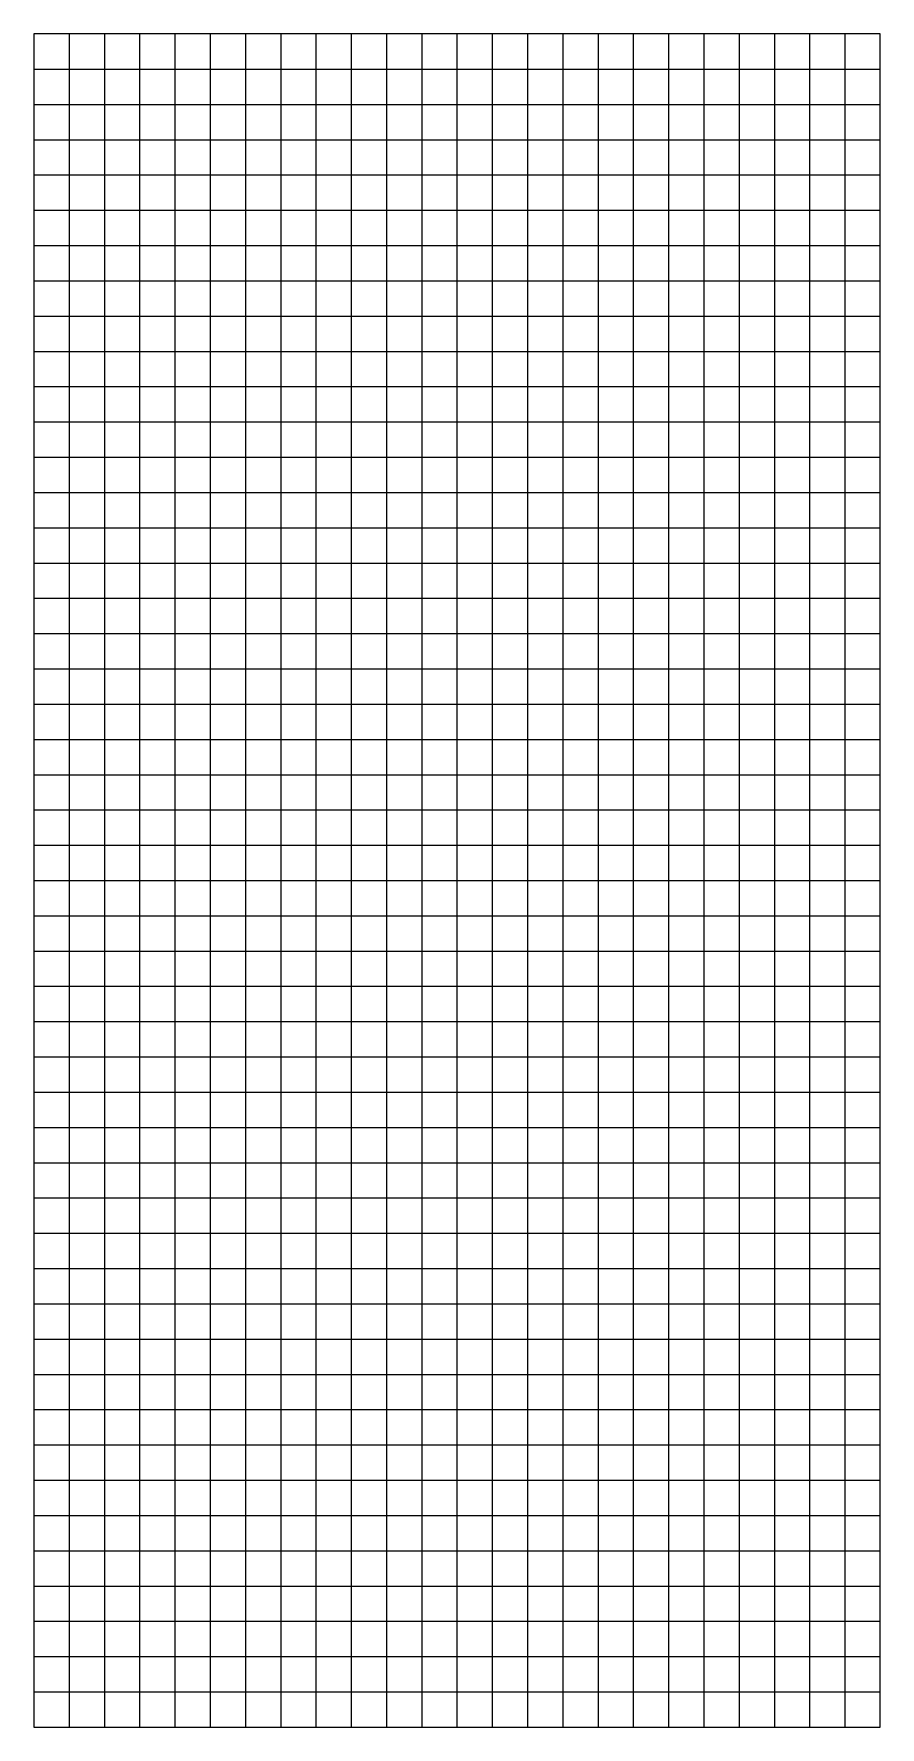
# Model space of a CAD drawing. Header units: millimetres. Extents: x 0 to 610, y 0 to 1219.
import ezdxf

# ---------------------------------------------------------------- set-up
doc = ezdxf.new("R2010")
doc.units = ezdxf.units.MM
doc.layers.add('CAD', color=7, linetype='Continuous')

msp = doc.modelspace()

# ---------------------------------------------------------------- linework, layer by layer
at = {"layer": 'CAD', "color": 5, "linetype": 'Continuous', "true_color": 0x0000ff}
for p, q in [((609.6, 1219.2), (0, 1219.2)), ((0, 1219.2), (0, 0)), ((609.6, 0), (609.6, 1219.2)), ((0, 0), (609.6, 0))]:
    msp.add_line(p, q, dxfattribs=at)
at = {"layer": 'CAD', "color": 7, "linetype": 'Continuous'}
for p, q in [((25.4, 1219.2), (25.4, 0)), ((50.8, 1219.2), (50.8, 0)), ((76.2, 1219.2), (76.2, 0)), ((101.6, 1219.2), (101.6, 0)), ((127, 1219.2), (127, 0)), ((152.4, 1219.2), (152.4, 0)), ((177.8, 1219.2), (177.8, 0)), ((203.2, 1219.2), (203.2, 0)), ((228.6, 1219.2), (228.6, 0)), ((254, 1219.2), (254, 0)), ((279.4, 1219.2), (279.4, 0)), ((304.8, 1219.2), (304.8, 0)), ((330.2, 1219.2), (330.2, 0)), ((355.6, 1219.2), (355.6, 0)), ((381, 1219.2), (381, 0)), ((406.4, 1219.2), (406.4, 0)), ((431.8, 1219.2), (431.8, 0)), ((457.2, 1219.2), (457.2, 0)), ((482.6, 1219.2), (482.6, 0)), ((508, 1219.2), (508, 0)), ((533.4, 1219.2), (533.4, 0)), ((558.8, 1219.2), (558.8, 0)), ((584.2, 1219.2), (584.2, 0)), ((0, 1193.8), (609.6, 1193.8)), ((0, 1168.4), (609.6, 1168.4)), ((0, 1143), (609.6, 1143)), ((0, 1117.6), (609.6, 1117.6)), ((0, 1092.2), (609.6, 1092.2)), ((0, 1066.8), (609.6, 1066.8)), ((0, 1041.4), (609.6, 1041.4)), ((0, 1016), (609.6, 1016)), ((0, 990.6), (609.6, 990.6)), ((0, 965.2), (609.6, 965.2)), ((0, 939.8), (609.6, 939.8)), ((0, 914.4), (609.6, 914.4)), ((0, 889), (609.6, 889)), ((0, 863.6), (609.6, 863.6)), ((0, 838.2), (609.6, 838.2)), ((0, 812.8), (609.6, 812.8)), ((0, 787.4), (609.6, 787.4)), ((0, 762), (609.6, 762)), ((0, 736.6), (609.6, 736.6)), ((0, 711.2), (609.6, 711.2)), ((0, 685.8), (609.6, 685.8)), ((0, 660.4), (609.6, 660.4)), ((0, 635), (609.6, 635)), ((0, 609.6), (609.6, 609.6)), ((0, 584.2), (609.6, 584.2)), ((0, 558.8), (609.6, 558.8)), ((0, 533.4), (609.6, 533.4)), ((0, 508), (609.6, 508)), ((0, 482.6), (609.6, 482.6)), ((0, 457.2), (609.6, 457.2)), ((0, 431.8), (609.6, 431.8)), ((0, 406.4), (609.6, 406.4)), ((0, 381), (609.6, 381)), ((0, 355.6), (609.6, 355.6)), ((0, 330.2), (609.6, 330.2)), ((0, 304.8), (609.6, 304.8)), ((0, 279.4), (609.6, 279.4)), ((0, 254), (609.6, 254)), ((0, 228.6), (609.6, 228.6)), ((0, 203.2), (609.6, 203.2)), ((0, 177.8), (609.6, 177.8)), ((0, 152.4), (609.6, 152.4)), ((0, 127), (609.6, 127)), ((0, 101.6), (609.6, 101.6)), ((0, 76.2), (609.6, 76.2)), ((0, 50.8), (609.6, 50.8)), ((0, 25.4), (609.6, 25.4))]:
    msp.add_line(p, q, dxfattribs=at)

doc.saveas('drawing.dxf')
